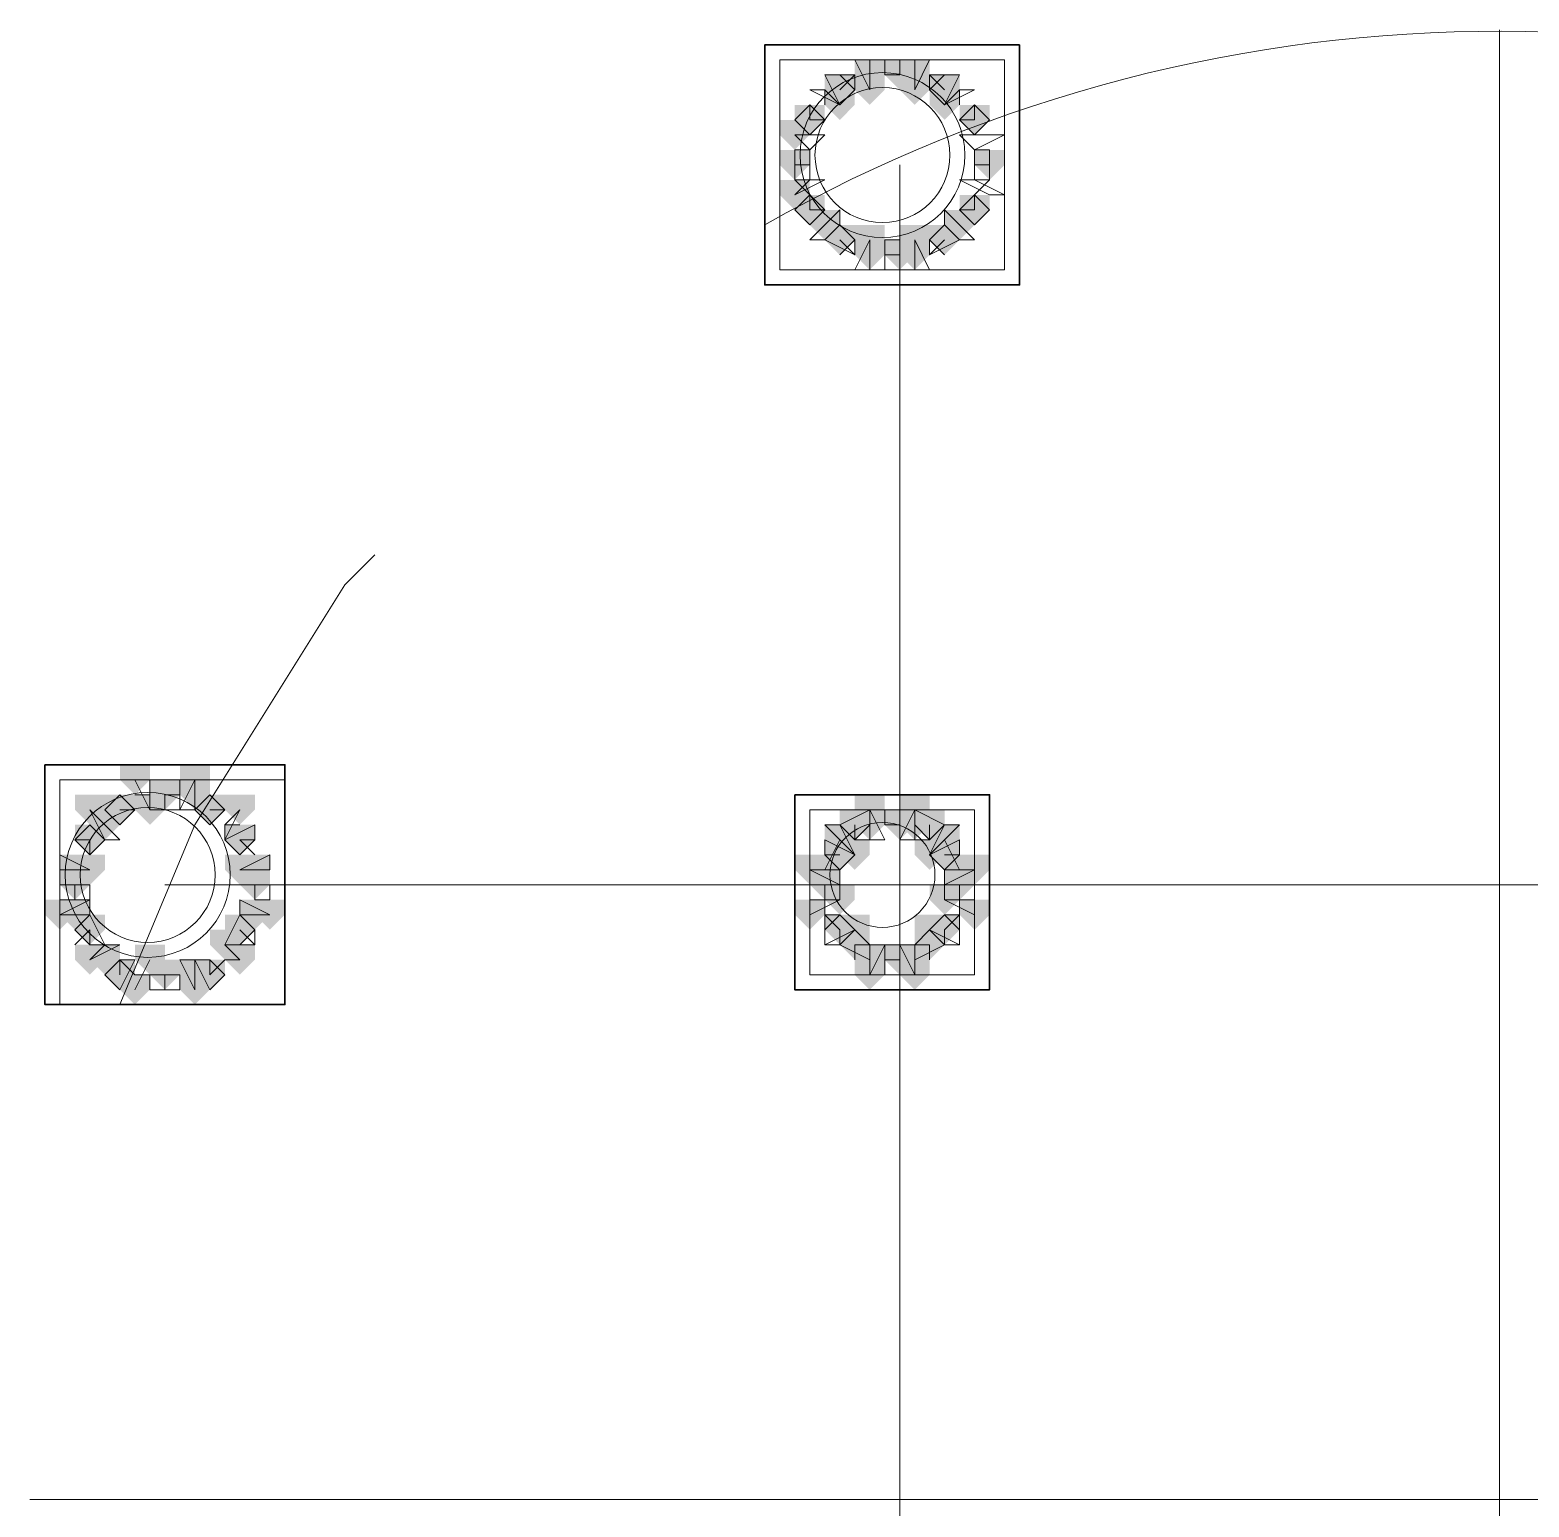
# Model space of a CAD drawing. Header units: millimetres. Extents: x 2315 to 4619, y 1334 to 1897.
# Drawn here: x 3648.02 to 3654.12, y 1541.67 to 1547.68 of the extents above; entities that cross this region are included whole.
import ezdxf

# ---------------------------------------------------------------- set-up
doc = ezdxf.new("R2010")
doc.units = ezdxf.units.MM
for name, color, linetype, true_color in [('PDF_10', 7, 'Continuous', 0x00b85c), ('PDF_AXIS', 7, 'Continuous', 0x00b85c), ('PDF_柱构件', 7, 'Continuous', 0x00b85c), ('PDF_转运站初步方案', 7, 'Continuous', 0x00b85c)]:
    doc.layers.add(name, color=color, linetype=linetype, true_color=true_color)
doc.layers.add('PDF_中心线层', color=1, linetype='Continuous')
doc.layers.add('PDF_粗实线层', color=7, linetype='Continuous')

msp = doc.modelspace()

# ---------------------------------------------------------------- hatches: boundary and pattern name
at = {"layer": 'PDF_10', "transparency": 33554559}
for points in [[(3651.5613, 1547.5601), (3651.5002, 1547.5601), (3651.5002, 1547.499), (3651.5613, 1547.4379), (3651.6224, 1547.499), (3651.6224, 1547.5601)], [(3651.5613, 1547.5601), (3651.5002, 1547.5601), (3651.5002, 1547.499), (3651.5613, 1547.4379), (3651.6224, 1547.499), (3651.6224, 1547.5601)], [(3651.317, 1547.499), (3651.2559, 1547.499), (3651.2559, 1547.4379), (3651.317, 1547.3768), (3651.378, 1547.4379), (3651.378, 1547.499)], [(3651.317, 1547.499), (3651.2559, 1547.499), (3651.2559, 1547.4379), (3651.317, 1547.3768), (3651.378, 1547.4379), (3651.378, 1547.499)], [(3651.7445, 1547.499), (3651.6834, 1547.499), (3651.6834, 1547.4379), (3651.7445, 1547.3768), (3651.8056, 1547.4379), (3651.8056, 1547.499)], [(3651.7445, 1547.499), (3651.6834, 1547.499), (3651.6834, 1547.4379), (3651.7445, 1547.3768), (3651.8056, 1547.4379), (3651.8056, 1547.499)], [(3651.1948, 1547.3768), (3651.1337, 1547.3768), (3651.1337, 1547.3157), (3651.1948, 1547.2547), (3651.2559, 1547.3157), (3651.2559, 1547.3768)], [(3651.1948, 1547.3768), (3651.1337, 1547.3768), (3651.1337, 1547.3157), (3651.1948, 1547.2547), (3651.2559, 1547.3157), (3651.2559, 1547.3768)], [(3651.8667, 1547.3768), (3651.8056, 1547.3768), (3651.8056, 1547.3157), (3651.8667, 1547.2547), (3651.9278, 1547.3157), (3651.9278, 1547.3768)], [(3651.8667, 1547.3768), (3651.8056, 1547.3768), (3651.8056, 1547.3157), (3651.8667, 1547.2547), (3651.9278, 1547.3157), (3651.9278, 1547.3768)], [(3651.1337, 1547.1936), (3651.0726, 1547.1936), (3651.0726, 1547.1325), (3651.1337, 1547.0714), (3651.1948, 1547.1325), (3651.1948, 1547.1936)], [(3651.1337, 1547.1936), (3651.0726, 1547.1936), (3651.0726, 1547.1325), (3651.1337, 1547.0714), (3651.1948, 1547.1325), (3651.1948, 1547.1936)], [(3651.9278, 1547.1936), (3651.8667, 1547.1936), (3651.8667, 1547.1325), (3651.9278, 1547.0714), (3651.9888, 1547.1325), (3651.9888, 1547.1936)], [(3651.9278, 1547.1936), (3651.8667, 1547.1936), (3651.8667, 1547.1325), (3651.9278, 1547.0714), (3651.9888, 1547.1325), (3651.9888, 1547.1936)], [(3651.1948, 1547.0103), (3651.1337, 1547.0103), (3651.1337, 1546.9493), (3651.1948, 1546.8882), (3651.2559, 1546.9493), (3651.2559, 1547.0103)], [(3651.1948, 1547.0103), (3651.1337, 1547.0103), (3651.1337, 1546.9493), (3651.1948, 1546.8882), (3651.2559, 1546.9493), (3651.2559, 1547.0103)], [(3651.8667, 1547.0103), (3651.8056, 1547.0103), (3651.8056, 1546.9493), (3651.8667, 1546.8882), (3651.9278, 1546.9493), (3651.9278, 1547.0103)], [(3651.8667, 1547.0103), (3651.8056, 1547.0103), (3651.8056, 1546.9493), (3651.8667, 1546.8882), (3651.9278, 1546.9493), (3651.9278, 1547.0103)], [(3651.317, 1546.8882), (3651.2559, 1546.8882), (3651.2559, 1546.8271), (3651.317, 1546.766), (3651.378, 1546.8271), (3651.378, 1546.8882)], [(3651.317, 1546.8882), (3651.2559, 1546.8882), (3651.2559, 1546.8271), (3651.317, 1546.766), (3651.378, 1546.8271), (3651.378, 1546.8882)], [(3651.7445, 1546.8882), (3651.6834, 1546.8882), (3651.6834, 1546.8271), (3651.7445, 1546.766), (3651.8056, 1546.8271), (3651.8056, 1546.8882)], [(3651.7445, 1546.8882), (3651.6834, 1546.8882), (3651.6834, 1546.8271), (3651.7445, 1546.766), (3651.8056, 1546.8271), (3651.8056, 1546.8882)], [(3651.5613, 1546.8271), (3651.5002, 1546.8271), (3651.5002, 1546.766), (3651.5613, 1546.7049), (3651.6224, 1546.766), (3651.6224, 1546.8271)], [(3651.5613, 1546.8271), (3651.5002, 1546.8271), (3651.5002, 1546.766), (3651.5613, 1546.7049), (3651.6224, 1546.766), (3651.6224, 1546.8271)], [(3651.5613, 1546.8271), (3651.5002, 1546.8271), (3651.5002, 1546.766), (3651.5613, 1546.7049), (3651.6224, 1546.766), (3651.6224, 1546.8271)], [(3648.5683, 1544.6282), (3648.5072, 1544.6282), (3648.5072, 1544.5671), (3648.5683, 1544.506), (3648.6294, 1544.5671), (3648.6294, 1544.6282)], [(3648.5683, 1544.6282), (3648.5072, 1544.6282), (3648.5072, 1544.5671), (3648.5683, 1544.506), (3648.6294, 1544.5671), (3648.6294, 1544.6282)], [(3648.3851, 1544.5671), (3648.324, 1544.5671), (3648.324, 1544.506), (3648.3851, 1544.4449), (3648.4461, 1544.506), (3648.4461, 1544.5671)], [(3648.3851, 1544.5671), (3648.324, 1544.5671), (3648.324, 1544.506), (3648.3851, 1544.4449), (3648.4461, 1544.506), (3648.4461, 1544.5671)], [(3648.3851, 1544.5671), (3648.324, 1544.5671), (3648.324, 1544.506), (3648.3851, 1544.4449), (3648.4461, 1544.506), (3648.4461, 1544.5671)], [(3648.7515, 1544.5671), (3648.6905, 1544.5671), (3648.6905, 1544.506), (3648.7515, 1544.4449), (3648.8126, 1544.506), (3648.8126, 1544.5671)], [(3648.7515, 1544.5671), (3648.6905, 1544.5671), (3648.6905, 1544.506), (3648.7515, 1544.4449), (3648.8126, 1544.506), (3648.8126, 1544.5671)], [(3648.7515, 1544.5671), (3648.6905, 1544.5671), (3648.6905, 1544.506), (3648.7515, 1544.4449), (3648.8126, 1544.506), (3648.8126, 1544.5671)], [(3651.378, 1544.506), (3651.317, 1544.506), (3651.317, 1544.4449), (3651.378, 1544.3839), (3651.4391, 1544.4449), (3651.4391, 1544.506)], [(3651.378, 1544.506), (3651.317, 1544.506), (3651.317, 1544.4449), (3651.378, 1544.3839), (3651.4391, 1544.4449), (3651.4391, 1544.506)], [(3651.5613, 1544.506), (3651.5002, 1544.506), (3651.5002, 1544.4449), (3651.5613, 1544.3839), (3651.6224, 1544.4449), (3651.6224, 1544.506)], [(3651.5613, 1544.506), (3651.5002, 1544.506), (3651.5002, 1544.4449), (3651.5613, 1544.3839), (3651.6224, 1544.4449), (3651.6224, 1544.506)], [(3651.6834, 1544.506), (3651.6224, 1544.506), (3651.6224, 1544.4449), (3651.6834, 1544.3839), (3651.7445, 1544.4449), (3651.7445, 1544.506)], [(3651.6834, 1544.506), (3651.6224, 1544.506), (3651.6224, 1544.4449), (3651.6834, 1544.3839), (3651.7445, 1544.4449), (3651.7445, 1544.506)], [(3648.2629, 1544.4449), (3648.2018, 1544.4449), (3648.2018, 1544.3839), (3648.2629, 1544.3228), (3648.324, 1544.3839), (3648.324, 1544.4449)], [(3648.2629, 1544.4449), (3648.2018, 1544.4449), (3648.2018, 1544.3839), (3648.2629, 1544.3228), (3648.324, 1544.3839), (3648.324, 1544.4449)], [(3648.8737, 1544.4449), (3648.8126, 1544.4449), (3648.8126, 1544.3839), (3648.8737, 1544.3228), (3648.9348, 1544.3839), (3648.9348, 1544.4449)], [(3648.8737, 1544.4449), (3648.8126, 1544.4449), (3648.8126, 1544.3839), (3648.8737, 1544.3228), (3648.9348, 1544.3839), (3648.9348, 1544.4449)], [(3651.317, 1544.3839), (3651.2559, 1544.3839), (3651.2559, 1544.3228), (3651.317, 1544.2617), (3651.378, 1544.3228), (3651.378, 1544.3839)], [(3651.317, 1544.3839), (3651.2559, 1544.3839), (3651.2559, 1544.3228), (3651.317, 1544.2617), (3651.378, 1544.3228), (3651.378, 1544.3839)], [(3651.7445, 1544.3839), (3651.6834, 1544.3839), (3651.6834, 1544.3228), (3651.7445, 1544.2617), (3651.8056, 1544.3228), (3651.8056, 1544.3839)], [(3651.7445, 1544.3839), (3651.6834, 1544.3839), (3651.6834, 1544.3228), (3651.7445, 1544.2617), (3651.8056, 1544.3228), (3651.8056, 1544.3839)], [(3648.2018, 1544.2617), (3648.1407, 1544.2617), (3648.1407, 1544.2006), (3648.2018, 1544.1395), (3648.2629, 1544.2006), (3648.2629, 1544.2617)], [(3648.2018, 1544.2617), (3648.1407, 1544.2617), (3648.1407, 1544.2006), (3648.2018, 1544.1395), (3648.2629, 1544.2006), (3648.2629, 1544.2617)], [(3648.2018, 1544.2617), (3648.1407, 1544.2617), (3648.1407, 1544.2006), (3648.2018, 1544.1395), (3648.2629, 1544.2006), (3648.2629, 1544.2617)], [(3648.9348, 1544.2617), (3648.8737, 1544.2617), (3648.8737, 1544.2006), (3648.9348, 1544.1395), (3648.9959, 1544.2006), (3648.9959, 1544.2617)], [(3648.9348, 1544.2617), (3648.8737, 1544.2617), (3648.8737, 1544.2006), (3648.9348, 1544.1395), (3648.9959, 1544.2006), (3648.9959, 1544.2617)], [(3651.2559, 1544.2617), (3651.1948, 1544.2617), (3651.1948, 1544.2006), (3651.2559, 1544.1395), (3651.317, 1544.2006), (3651.317, 1544.2617)], [(3651.2559, 1544.2617), (3651.1948, 1544.2617), (3651.1948, 1544.2006), (3651.2559, 1544.1395), (3651.317, 1544.2006), (3651.317, 1544.2617)], [(3651.2559, 1544.2617), (3651.1948, 1544.2617), (3651.1948, 1544.2006), (3651.2559, 1544.1395), (3651.317, 1544.2006), (3651.317, 1544.2617)], [(3651.8056, 1544.2617), (3651.7445, 1544.2617), (3651.7445, 1544.2006), (3651.8056, 1544.1395), (3651.8667, 1544.2006), (3651.8667, 1544.2617)], [(3651.8056, 1544.2617), (3651.7445, 1544.2617), (3651.7445, 1544.2006), (3651.8056, 1544.1395), (3651.8667, 1544.2006), (3651.8667, 1544.2617)], [(3651.8056, 1544.2617), (3651.7445, 1544.2617), (3651.7445, 1544.2006), (3651.8056, 1544.1395), (3651.8667, 1544.2006), (3651.8667, 1544.2617)], [(3648.2629, 1544.0784), (3648.2018, 1544.0784), (3648.2018, 1544.0174), (3648.2629, 1543.9563), (3648.324, 1544.0174), (3648.324, 1544.0784)], [(3648.2629, 1544.0784), (3648.2018, 1544.0784), (3648.2018, 1544.0174), (3648.2629, 1543.9563), (3648.324, 1544.0174), (3648.324, 1544.0784)], [(3648.8737, 1544.0784), (3648.8126, 1544.0784), (3648.8126, 1544.0174), (3648.8737, 1543.9563), (3648.9348, 1544.0174), (3648.9348, 1544.0784)], [(3648.8737, 1544.0784), (3648.8126, 1544.0784), (3648.8126, 1544.0174), (3648.8737, 1543.9563), (3648.9348, 1544.0174), (3648.9348, 1544.0784)], [(3651.317, 1544.0784), (3651.2559, 1544.0784), (3651.2559, 1544.0174), (3651.317, 1543.9563), (3651.378, 1544.0174), (3651.378, 1544.0784)], [(3651.317, 1544.0784), (3651.2559, 1544.0784), (3651.2559, 1544.0174), (3651.317, 1543.9563), (3651.378, 1544.0174), (3651.378, 1544.0784)], [(3651.7445, 1544.0784), (3651.6834, 1544.0784), (3651.6834, 1544.0174), (3651.7445, 1543.9563), (3651.8056, 1544.0174), (3651.8056, 1544.0784)], [(3651.7445, 1544.0784), (3651.6834, 1544.0784), (3651.6834, 1544.0174), (3651.7445, 1543.9563), (3651.8056, 1544.0174), (3651.8056, 1544.0784)], [(3651.378, 1544.0174), (3651.317, 1544.0174), (3651.317, 1543.9563), (3651.378, 1543.8952), (3651.4391, 1543.9563), (3651.4391, 1544.0174)], [(3651.378, 1544.0174), (3651.317, 1544.0174), (3651.317, 1543.9563), (3651.378, 1543.8952), (3651.4391, 1543.9563), (3651.4391, 1544.0174)], [(3651.6834, 1544.0174), (3651.6224, 1544.0174), (3651.6224, 1543.9563), (3651.6834, 1543.8952), (3651.7445, 1543.9563), (3651.7445, 1544.0174)], [(3651.6834, 1544.0174), (3651.6224, 1544.0174), (3651.6224, 1543.9563), (3651.6834, 1543.8952), (3651.7445, 1543.9563), (3651.7445, 1544.0174)], [(3651.5613, 1543.9563), (3651.5002, 1543.9563), (3651.5002, 1543.8952), (3651.5613, 1543.8341), (3651.6224, 1543.8952), (3651.6224, 1543.9563)], [(3651.5613, 1543.9563), (3651.5002, 1543.9563), (3651.5002, 1543.8952), (3651.5613, 1543.8341), (3651.6224, 1543.8952), (3651.6224, 1543.9563)], [(3648.3851, 1543.8952), (3648.324, 1543.8952), (3648.324, 1543.8341), (3648.3851, 1543.773), (3648.4461, 1543.8341), (3648.4461, 1543.8952)], [(3648.3851, 1543.8952), (3648.324, 1543.8952), (3648.324, 1543.8341), (3648.3851, 1543.773), (3648.4461, 1543.8341), (3648.4461, 1543.8952)], [(3648.5683, 1543.8952), (3648.5072, 1543.8952), (3648.5072, 1543.8341), (3648.5683, 1543.773), (3648.6294, 1543.8341), (3648.6294, 1543.8952)], [(3648.5683, 1543.8952), (3648.5072, 1543.8952), (3648.5072, 1543.8341), (3648.5683, 1543.773), (3648.6294, 1543.8341), (3648.6294, 1543.8952)], [(3648.7515, 1543.8952), (3648.6905, 1543.8952), (3648.6905, 1543.8341), (3648.7515, 1543.773), (3648.8126, 1543.8341), (3648.8126, 1543.8952)], [(3648.7515, 1543.8952), (3648.6905, 1543.8952), (3648.6905, 1543.8341), (3648.7515, 1543.773), (3648.8126, 1543.8341), (3648.8126, 1543.8952)]]:
    msp.add_hatch(color=256, dxfattribs=at).paths.add_polyline_path(points)
at = {"layer": 'PDF_柱构件', "transparency": 33554559}
for points in [[(3651.4391, 1547.5601), (3651.378, 1547.5601), (3651.378, 1547.499), (3651.4391, 1547.4379), (3651.5002, 1547.499), (3651.5002, 1547.5601)], [(3651.6224, 1547.5601), (3651.5613, 1547.5601), (3651.5613, 1547.499), (3651.6224, 1547.4379), (3651.6834, 1547.499), (3651.6834, 1547.5601)], [(3651.4391, 1547.499), (3651.378, 1547.499), (3651.378, 1547.4379), (3651.4391, 1547.3768), (3651.5002, 1547.4379), (3651.5002, 1547.499)], [(3651.6224, 1547.499), (3651.5613, 1547.499), (3651.5613, 1547.4379), (3651.6224, 1547.3768), (3651.6834, 1547.4379), (3651.6834, 1547.499)], [(3651.317, 1547.4379), (3651.2559, 1547.4379), (3651.2559, 1547.3768), (3651.317, 1547.3157), (3651.378, 1547.3768), (3651.378, 1547.4379)], [(3651.7445, 1547.4379), (3651.6834, 1547.4379), (3651.6834, 1547.3768), (3651.7445, 1547.3157), (3651.8056, 1547.3768), (3651.8056, 1547.4379)], [(3651.1337, 1547.3157), (3651.0726, 1547.3157), (3651.0726, 1547.2547), (3651.1337, 1547.1936), (3651.1948, 1547.2547), (3651.1948, 1547.3157)], [(3651.1337, 1547.0714), (3651.0726, 1547.0714), (3651.0726, 1547.0103), (3651.1337, 1546.9493), (3651.1948, 1547.0103), (3651.1948, 1547.0714)], [(3651.2559, 1546.9493), (3651.1948, 1546.9493), (3651.1948, 1546.8882), (3651.2559, 1546.8271), (3651.317, 1546.8882), (3651.317, 1546.9493)], [(3651.8056, 1546.9493), (3651.7445, 1546.9493), (3651.7445, 1546.8882), (3651.8056, 1546.8271), (3651.8667, 1546.8882), (3651.8667, 1546.9493)], [(3651.4391, 1546.8882), (3651.378, 1546.8882), (3651.378, 1546.8271), (3651.4391, 1546.766), (3651.5002, 1546.8271), (3651.5002, 1546.8882)], [(3651.6224, 1546.8882), (3651.5613, 1546.8882), (3651.5613, 1546.8271), (3651.6224, 1546.766), (3651.6834, 1546.8271), (3651.6834, 1546.8882)], [(3651.4391, 1546.8271), (3651.378, 1546.8271), (3651.378, 1546.766), (3651.4391, 1546.7049), (3651.5002, 1546.766), (3651.5002, 1546.8271)], [(3651.6224, 1546.8271), (3651.5613, 1546.8271), (3651.5613, 1546.766), (3651.6224, 1546.7049), (3651.6834, 1546.766), (3651.6834, 1546.8271)], [(3648.4461, 1544.6893), (3648.3851, 1544.6893), (3648.3851, 1544.6282), (3648.4461, 1544.5671), (3648.5072, 1544.6282), (3648.5072, 1544.6893)], [(3648.6905, 1544.6893), (3648.6294, 1544.6893), (3648.6294, 1544.6282), (3648.6905, 1544.5671), (3648.7515, 1544.6282), (3648.7515, 1544.6893)], [(3648.6905, 1544.6282), (3648.6294, 1544.6282), (3648.6294, 1544.5671), (3648.6905, 1544.506), (3648.7515, 1544.5671), (3648.7515, 1544.6282)], [(3648.2629, 1544.5671), (3648.2018, 1544.5671), (3648.2018, 1544.506), (3648.2629, 1544.4449), (3648.324, 1544.506), (3648.324, 1544.5671)], [(3648.5072, 1544.5671), (3648.4461, 1544.5671), (3648.4461, 1544.506), (3648.5072, 1544.4449), (3648.5683, 1544.506), (3648.5683, 1544.5671)], [(3648.8737, 1544.5671), (3648.8126, 1544.5671), (3648.8126, 1544.506), (3648.8737, 1544.4449), (3648.9348, 1544.506), (3648.9348, 1544.5671)], [(3651.4391, 1544.5671), (3651.378, 1544.5671), (3651.378, 1544.506), (3651.4391, 1544.4449), (3651.5002, 1544.506), (3651.5002, 1544.5671)], [(3651.6224, 1544.5671), (3651.5613, 1544.5671), (3651.5613, 1544.506), (3651.6224, 1544.4449), (3651.6834, 1544.506), (3651.6834, 1544.5671)], [(3648.324, 1544.506), (3648.2629, 1544.506), (3648.2629, 1544.4449), (3648.324, 1544.3839), (3648.3851, 1544.4449), (3648.3851, 1544.506)], [(3651.4391, 1544.506), (3651.378, 1544.506), (3651.378, 1544.4449), (3651.4391, 1544.3839), (3651.5002, 1544.4449), (3651.5002, 1544.506)], [(3651.6224, 1544.506), (3651.5613, 1544.506), (3651.5613, 1544.4449), (3651.6224, 1544.3839), (3651.6834, 1544.4449), (3651.6834, 1544.506)], [(3651.317, 1544.4449), (3651.2559, 1544.4449), (3651.2559, 1544.3839), (3651.317, 1544.3228), (3651.378, 1544.3839), (3651.378, 1544.4449)], [(3651.7445, 1544.4449), (3651.6834, 1544.4449), (3651.6834, 1544.3839), (3651.7445, 1544.3228), (3651.8056, 1544.3839), (3651.8056, 1544.4449)], [(3651.378, 1544.3839), (3651.317, 1544.3839), (3651.317, 1544.3228), (3651.378, 1544.2617), (3651.4391, 1544.3228), (3651.4391, 1544.3839)], [(3651.6834, 1544.3839), (3651.6224, 1544.3839), (3651.6224, 1544.3228), (3651.6834, 1544.2617), (3651.7445, 1544.3228), (3651.7445, 1544.3839)], [(3648.2018, 1544.3228), (3648.1407, 1544.3228), (3648.1407, 1544.2617), (3648.2018, 1544.2006), (3648.2629, 1544.2617), (3648.2629, 1544.3228)], [(3648.2629, 1544.3228), (3648.2018, 1544.3228), (3648.2018, 1544.2617), (3648.2629, 1544.2006), (3648.324, 1544.2617), (3648.324, 1544.3228)], [(3648.8737, 1544.3228), (3648.8126, 1544.3228), (3648.8126, 1544.2617), (3648.8737, 1544.2006), (3648.9348, 1544.2617), (3648.9348, 1544.3228)], [(3648.9348, 1544.3228), (3648.8737, 1544.3228), (3648.8737, 1544.2617), (3648.9348, 1544.2006), (3648.9959, 1544.2617), (3648.9959, 1544.3228)], [(3651.1948, 1544.3228), (3651.1337, 1544.3228), (3651.1337, 1544.2617), (3651.1948, 1544.2006), (3651.2559, 1544.2617), (3651.2559, 1544.3228)], [(3651.2559, 1544.3228), (3651.1948, 1544.3228), (3651.1948, 1544.2617), (3651.2559, 1544.2006), (3651.317, 1544.2617), (3651.317, 1544.3228)], [(3651.8056, 1544.3228), (3651.7445, 1544.3228), (3651.7445, 1544.2617), (3651.8056, 1544.2006), (3651.8667, 1544.2617), (3651.8667, 1544.3228)], [(3651.8667, 1544.3228), (3651.8056, 1544.3228), (3651.8056, 1544.2617), (3651.8667, 1544.2006), (3651.9278, 1544.2617), (3651.9278, 1544.3228)], [(3651.317, 1544.2006), (3651.2559, 1544.2006), (3651.2559, 1544.1395), (3651.317, 1544.0784), (3651.378, 1544.1395), (3651.378, 1544.2006)], [(3651.7445, 1544.2006), (3651.6834, 1544.2006), (3651.6834, 1544.1395), (3651.7445, 1544.0784), (3651.8056, 1544.1395), (3651.8056, 1544.2006)], [(3648.1407, 1544.1395), (3648.0797, 1544.1395), (3648.0797, 1544.0784), (3648.1407, 1544.0174), (3648.2018, 1544.0784), (3648.2018, 1544.1395)], [(3648.2018, 1544.1395), (3648.1407, 1544.1395), (3648.1407, 1544.0784), (3648.2018, 1544.0174), (3648.2629, 1544.0784), (3648.2629, 1544.1395)], [(3648.9348, 1544.1395), (3648.8737, 1544.1395), (3648.8737, 1544.0784), (3648.9348, 1544.0174), (3648.9959, 1544.0784), (3648.9959, 1544.1395)], [(3648.9959, 1544.1395), (3648.9348, 1544.1395), (3648.9348, 1544.0784), (3648.9959, 1544.0174), (3649.057, 1544.0784), (3649.057, 1544.1395)], [(3651.1948, 1544.1395), (3651.1337, 1544.1395), (3651.1337, 1544.0784), (3651.1948, 1544.0174), (3651.2559, 1544.0784), (3651.2559, 1544.1395)], [(3651.8667, 1544.1395), (3651.8056, 1544.1395), (3651.8056, 1544.0784), (3651.8667, 1544.0174), (3651.9278, 1544.0784), (3651.9278, 1544.1395)], [(3651.378, 1544.0784), (3651.317, 1544.0784), (3651.317, 1544.0174), (3651.378, 1543.9563), (3651.4391, 1544.0174), (3651.4391, 1544.0784)], [(3651.6834, 1544.0784), (3651.6224, 1544.0784), (3651.6224, 1544.0174), (3651.6834, 1543.9563), (3651.7445, 1544.0174), (3651.7445, 1544.0784)], [(3648.8126, 1544.0174), (3648.7515, 1544.0174), (3648.7515, 1543.9563), (3648.8126, 1543.8952), (3648.8737, 1543.9563), (3648.8737, 1544.0174)], [(3648.2629, 1543.9563), (3648.2018, 1543.9563), (3648.2018, 1543.8952), (3648.2629, 1543.8341), (3648.324, 1543.8952), (3648.324, 1543.9563)], [(3648.324, 1543.9563), (3648.2629, 1543.9563), (3648.2629, 1543.8952), (3648.324, 1543.8341), (3648.3851, 1543.8952), (3648.3851, 1543.9563)], [(3648.5072, 1543.9563), (3648.4461, 1543.9563), (3648.4461, 1543.8952), (3648.5072, 1543.8341), (3648.5683, 1543.8952), (3648.5683, 1543.9563)], [(3648.8737, 1543.9563), (3648.8126, 1543.9563), (3648.8126, 1543.8952), (3648.8737, 1543.8341), (3648.9348, 1543.8952), (3648.9348, 1543.9563)], [(3651.4391, 1543.9563), (3651.378, 1543.9563), (3651.378, 1543.8952), (3651.4391, 1543.8341), (3651.5002, 1543.8952), (3651.5002, 1543.9563)], [(3651.6224, 1543.9563), (3651.5613, 1543.9563), (3651.5613, 1543.8952), (3651.6224, 1543.8341), (3651.6834, 1543.8952), (3651.6834, 1543.9563)], [(3648.6905, 1543.8952), (3648.6294, 1543.8952), (3648.6294, 1543.8341), (3648.6905, 1543.773), (3648.7515, 1543.8341), (3648.7515, 1543.8952)], [(3651.4391, 1543.8952), (3651.378, 1543.8952), (3651.378, 1543.8341), (3651.4391, 1543.773), (3651.5002, 1543.8341), (3651.5002, 1543.8952)], [(3651.6224, 1543.8952), (3651.5613, 1543.8952), (3651.5613, 1543.8341), (3651.6224, 1543.773), (3651.6834, 1543.8341), (3651.6834, 1543.8952)], [(3648.4461, 1543.8341), (3648.3851, 1543.8341), (3648.3851, 1543.773), (3648.4461, 1543.712), (3648.5072, 1543.773), (3648.5072, 1543.8341)], [(3648.6905, 1543.8341), (3648.6294, 1543.8341), (3648.6294, 1543.773), (3648.6905, 1543.712), (3648.7515, 1543.773), (3648.7515, 1543.8341)]]:
    msp.add_hatch(color=256, dxfattribs=at).paths.add_polyline_path(points)
at = {"layer": 'PDF_转运站初步方案', "transparency": 33554559}
for points in [[(3651.5613, 1547.5601), (3651.5002, 1547.5601), (3651.5002, 1547.499), (3651.5613, 1547.4379), (3651.6224, 1547.499), (3651.6224, 1547.5601)], [(3651.5613, 1547.5601), (3651.5002, 1547.5601), (3651.5002, 1547.499), (3651.5613, 1547.4379), (3651.6224, 1547.499), (3651.6224, 1547.5601)], [(3651.317, 1547.499), (3651.2559, 1547.499), (3651.2559, 1547.4379), (3651.317, 1547.3768), (3651.378, 1547.4379), (3651.378, 1547.499)], [(3651.317, 1547.499), (3651.2559, 1547.499), (3651.2559, 1547.4379), (3651.317, 1547.3768), (3651.378, 1547.4379), (3651.378, 1547.499)], [(3651.7445, 1547.499), (3651.6834, 1547.499), (3651.6834, 1547.4379), (3651.7445, 1547.3768), (3651.8056, 1547.4379), (3651.8056, 1547.499)], [(3651.7445, 1547.499), (3651.6834, 1547.499), (3651.6834, 1547.4379), (3651.7445, 1547.3768), (3651.8056, 1547.4379), (3651.8056, 1547.499)], [(3651.1948, 1547.3768), (3651.1337, 1547.3768), (3651.1337, 1547.3157), (3651.1948, 1547.2547), (3651.2559, 1547.3157), (3651.2559, 1547.3768)], [(3651.1948, 1547.3768), (3651.1337, 1547.3768), (3651.1337, 1547.3157), (3651.1948, 1547.2547), (3651.2559, 1547.3157), (3651.2559, 1547.3768)], [(3651.8667, 1547.3768), (3651.8056, 1547.3768), (3651.8056, 1547.3157), (3651.8667, 1547.2547), (3651.9278, 1547.3157), (3651.9278, 1547.3768)], [(3651.8667, 1547.3768), (3651.8056, 1547.3768), (3651.8056, 1547.3157), (3651.8667, 1547.2547), (3651.9278, 1547.3157), (3651.9278, 1547.3768)], [(3651.1337, 1547.1936), (3651.0726, 1547.1936), (3651.0726, 1547.1325), (3651.1337, 1547.0714), (3651.1948, 1547.1325), (3651.1948, 1547.1936)], [(3651.1337, 1547.1936), (3651.0726, 1547.1936), (3651.0726, 1547.1325), (3651.1337, 1547.0714), (3651.1948, 1547.1325), (3651.1948, 1547.1936)], [(3651.9278, 1547.1936), (3651.8667, 1547.1936), (3651.8667, 1547.1325), (3651.9278, 1547.0714), (3651.9888, 1547.1325), (3651.9888, 1547.1936)], [(3651.9278, 1547.1936), (3651.8667, 1547.1936), (3651.8667, 1547.1325), (3651.9278, 1547.0714), (3651.9888, 1547.1325), (3651.9888, 1547.1936)], [(3651.1948, 1547.0103), (3651.1337, 1547.0103), (3651.1337, 1546.9493), (3651.1948, 1546.8882), (3651.2559, 1546.9493), (3651.2559, 1547.0103)], [(3651.1948, 1547.0103), (3651.1337, 1547.0103), (3651.1337, 1546.9493), (3651.1948, 1546.8882), (3651.2559, 1546.9493), (3651.2559, 1547.0103)], [(3651.8667, 1547.0103), (3651.8056, 1547.0103), (3651.8056, 1546.9493), (3651.8667, 1546.8882), (3651.9278, 1546.9493), (3651.9278, 1547.0103)], [(3651.8667, 1547.0103), (3651.8056, 1547.0103), (3651.8056, 1546.9493), (3651.8667, 1546.8882), (3651.9278, 1546.9493), (3651.9278, 1547.0103)], [(3651.317, 1546.8882), (3651.2559, 1546.8882), (3651.2559, 1546.8271), (3651.317, 1546.766), (3651.378, 1546.8271), (3651.378, 1546.8882)], [(3651.317, 1546.8882), (3651.2559, 1546.8882), (3651.2559, 1546.8271), (3651.317, 1546.766), (3651.378, 1546.8271), (3651.378, 1546.8882)], [(3651.7445, 1546.8882), (3651.6834, 1546.8882), (3651.6834, 1546.8271), (3651.7445, 1546.766), (3651.8056, 1546.8271), (3651.8056, 1546.8882)], [(3651.7445, 1546.8882), (3651.6834, 1546.8882), (3651.6834, 1546.8271), (3651.7445, 1546.766), (3651.8056, 1546.8271), (3651.8056, 1546.8882)], [(3651.5613, 1546.8271), (3651.5002, 1546.8271), (3651.5002, 1546.766), (3651.5613, 1546.7049), (3651.6224, 1546.766), (3651.6224, 1546.8271)], [(3651.5613, 1546.8271), (3651.5002, 1546.8271), (3651.5002, 1546.766), (3651.5613, 1546.7049), (3651.6224, 1546.766), (3651.6224, 1546.8271)], [(3648.5683, 1544.6282), (3648.5072, 1544.6282), (3648.5072, 1544.5671), (3648.5683, 1544.506), (3648.6294, 1544.5671), (3648.6294, 1544.6282)], [(3648.5683, 1544.6282), (3648.5072, 1544.6282), (3648.5072, 1544.5671), (3648.5683, 1544.506), (3648.6294, 1544.5671), (3648.6294, 1544.6282)], [(3648.3851, 1544.5671), (3648.324, 1544.5671), (3648.324, 1544.506), (3648.3851, 1544.4449), (3648.4461, 1544.506), (3648.4461, 1544.5671)], [(3648.3851, 1544.5671), (3648.324, 1544.5671), (3648.324, 1544.506), (3648.3851, 1544.4449), (3648.4461, 1544.506), (3648.4461, 1544.5671)], [(3648.7515, 1544.5671), (3648.6905, 1544.5671), (3648.6905, 1544.506), (3648.7515, 1544.4449), (3648.8126, 1544.506), (3648.8126, 1544.5671)], [(3648.7515, 1544.5671), (3648.6905, 1544.5671), (3648.6905, 1544.506), (3648.7515, 1544.4449), (3648.8126, 1544.506), (3648.8126, 1544.5671)], [(3651.378, 1544.506), (3651.317, 1544.506), (3651.317, 1544.4449), (3651.378, 1544.3839), (3651.4391, 1544.4449), (3651.4391, 1544.506)], [(3651.378, 1544.506), (3651.317, 1544.506), (3651.317, 1544.4449), (3651.378, 1544.3839), (3651.4391, 1544.4449), (3651.4391, 1544.506)], [(3651.5613, 1544.506), (3651.5002, 1544.506), (3651.5002, 1544.4449), (3651.5613, 1544.3839), (3651.6224, 1544.4449), (3651.6224, 1544.506)], [(3651.5613, 1544.506), (3651.5002, 1544.506), (3651.5002, 1544.4449), (3651.5613, 1544.3839), (3651.6224, 1544.4449), (3651.6224, 1544.506)], [(3651.6834, 1544.506), (3651.6224, 1544.506), (3651.6224, 1544.4449), (3651.6834, 1544.3839), (3651.7445, 1544.4449), (3651.7445, 1544.506)], [(3651.6834, 1544.506), (3651.6224, 1544.506), (3651.6224, 1544.4449), (3651.6834, 1544.3839), (3651.7445, 1544.4449), (3651.7445, 1544.506)], [(3648.2629, 1544.4449), (3648.2018, 1544.4449), (3648.2018, 1544.3839), (3648.2629, 1544.3228), (3648.324, 1544.3839), (3648.324, 1544.4449)], [(3648.2629, 1544.4449), (3648.2018, 1544.4449), (3648.2018, 1544.3839), (3648.2629, 1544.3228), (3648.324, 1544.3839), (3648.324, 1544.4449)], [(3648.8737, 1544.4449), (3648.8126, 1544.4449), (3648.8126, 1544.3839), (3648.8737, 1544.3228), (3648.9348, 1544.3839), (3648.9348, 1544.4449)], [(3648.8737, 1544.4449), (3648.8126, 1544.4449), (3648.8126, 1544.3839), (3648.8737, 1544.3228), (3648.9348, 1544.3839), (3648.9348, 1544.4449)], [(3651.317, 1544.3839), (3651.2559, 1544.3839), (3651.2559, 1544.3228), (3651.317, 1544.2617), (3651.378, 1544.3228), (3651.378, 1544.3839)], [(3651.317, 1544.3839), (3651.2559, 1544.3839), (3651.2559, 1544.3228), (3651.317, 1544.2617), (3651.378, 1544.3228), (3651.378, 1544.3839)], [(3651.7445, 1544.3839), (3651.6834, 1544.3839), (3651.6834, 1544.3228), (3651.7445, 1544.2617), (3651.8056, 1544.3228), (3651.8056, 1544.3839)], [(3651.7445, 1544.3839), (3651.6834, 1544.3839), (3651.6834, 1544.3228), (3651.7445, 1544.2617), (3651.8056, 1544.3228), (3651.8056, 1544.3839)], [(3648.2018, 1544.2617), (3648.1407, 1544.2617), (3648.1407, 1544.2006), (3648.2018, 1544.1395), (3648.2629, 1544.2006), (3648.2629, 1544.2617)], [(3648.2018, 1544.2617), (3648.1407, 1544.2617), (3648.1407, 1544.2006), (3648.2018, 1544.1395), (3648.2629, 1544.2006), (3648.2629, 1544.2617)], [(3648.9348, 1544.2617), (3648.8737, 1544.2617), (3648.8737, 1544.2006), (3648.9348, 1544.1395), (3648.9959, 1544.2006), (3648.9959, 1544.2617)], [(3648.9348, 1544.2617), (3648.8737, 1544.2617), (3648.8737, 1544.2006), (3648.9348, 1544.1395), (3648.9959, 1544.2006), (3648.9959, 1544.2617)], [(3651.2559, 1544.2617), (3651.1948, 1544.2617), (3651.1948, 1544.2006), (3651.2559, 1544.1395), (3651.317, 1544.2006), (3651.317, 1544.2617)], [(3651.2559, 1544.2617), (3651.1948, 1544.2617), (3651.1948, 1544.2006), (3651.2559, 1544.1395), (3651.317, 1544.2006), (3651.317, 1544.2617)], [(3651.8056, 1544.2617), (3651.7445, 1544.2617), (3651.7445, 1544.2006), (3651.8056, 1544.1395), (3651.8667, 1544.2006), (3651.8667, 1544.2617)], [(3651.8056, 1544.2617), (3651.7445, 1544.2617), (3651.7445, 1544.2006), (3651.8056, 1544.1395), (3651.8667, 1544.2006), (3651.8667, 1544.2617)], [(3648.2629, 1544.0784), (3648.2018, 1544.0784), (3648.2018, 1544.0174), (3648.2629, 1543.9563), (3648.324, 1544.0174), (3648.324, 1544.0784)], [(3648.2629, 1544.0784), (3648.2018, 1544.0784), (3648.2018, 1544.0174), (3648.2629, 1543.9563), (3648.324, 1544.0174), (3648.324, 1544.0784)], [(3648.8737, 1544.0784), (3648.8126, 1544.0784), (3648.8126, 1544.0174), (3648.8737, 1543.9563), (3648.9348, 1544.0174), (3648.9348, 1544.0784)], [(3648.8737, 1544.0784), (3648.8126, 1544.0784), (3648.8126, 1544.0174), (3648.8737, 1543.9563), (3648.9348, 1544.0174), (3648.9348, 1544.0784)], [(3651.317, 1544.0784), (3651.2559, 1544.0784), (3651.2559, 1544.0174), (3651.317, 1543.9563), (3651.378, 1544.0174), (3651.378, 1544.0784)], [(3651.317, 1544.0784), (3651.2559, 1544.0784), (3651.2559, 1544.0174), (3651.317, 1543.9563), (3651.378, 1544.0174), (3651.378, 1544.0784)], [(3651.7445, 1544.0784), (3651.6834, 1544.0784), (3651.6834, 1544.0174), (3651.7445, 1543.9563), (3651.8056, 1544.0174), (3651.8056, 1544.0784)], [(3651.7445, 1544.0784), (3651.6834, 1544.0784), (3651.6834, 1544.0174), (3651.7445, 1543.9563), (3651.8056, 1544.0174), (3651.8056, 1544.0784)], [(3651.378, 1544.0174), (3651.317, 1544.0174), (3651.317, 1543.9563), (3651.378, 1543.8952), (3651.4391, 1543.9563), (3651.4391, 1544.0174)], [(3651.378, 1544.0174), (3651.317, 1544.0174), (3651.317, 1543.9563), (3651.378, 1543.8952), (3651.4391, 1543.9563), (3651.4391, 1544.0174)], [(3651.6834, 1544.0174), (3651.6224, 1544.0174), (3651.6224, 1543.9563), (3651.6834, 1543.8952), (3651.7445, 1543.9563), (3651.7445, 1544.0174)], [(3651.6834, 1544.0174), (3651.6224, 1544.0174), (3651.6224, 1543.9563), (3651.6834, 1543.8952), (3651.7445, 1543.9563), (3651.7445, 1544.0174)], [(3651.5613, 1543.9563), (3651.5002, 1543.9563), (3651.5002, 1543.8952), (3651.5613, 1543.8341), (3651.6224, 1543.8952), (3651.6224, 1543.9563)], [(3651.5613, 1543.9563), (3651.5002, 1543.9563), (3651.5002, 1543.8952), (3651.5613, 1543.8341), (3651.6224, 1543.8952), (3651.6224, 1543.9563)], [(3648.3851, 1543.8952), (3648.324, 1543.8952), (3648.324, 1543.8341), (3648.3851, 1543.773), (3648.4461, 1543.8341), (3648.4461, 1543.8952)], [(3648.3851, 1543.8952), (3648.324, 1543.8952), (3648.324, 1543.8341), (3648.3851, 1543.773), (3648.4461, 1543.8341), (3648.4461, 1543.8952)], [(3648.5683, 1543.8952), (3648.5072, 1543.8952), (3648.5072, 1543.8341), (3648.5683, 1543.773), (3648.6294, 1543.8341), (3648.6294, 1543.8952)], [(3648.5683, 1543.8952), (3648.5072, 1543.8952), (3648.5072, 1543.8341), (3648.5683, 1543.773), (3648.6294, 1543.8341), (3648.6294, 1543.8952)], [(3648.7515, 1543.8952), (3648.6905, 1543.8952), (3648.6905, 1543.8341), (3648.7515, 1543.773), (3648.8126, 1543.8341), (3648.8126, 1543.8952)], [(3648.7515, 1543.8952), (3648.6905, 1543.8952), (3648.6905, 1543.8341), (3648.7515, 1543.773), (3648.8126, 1543.8341), (3648.8126, 1543.8952)]]:
    msp.add_hatch(color=256, dxfattribs=at).paths.add_polyline_path(points)

# ---------------------------------------------------------------- linework, layer by layer
at = {"layer": 'PDF_10', "lineweight": 18}
for points in [[(3651.5613, 1547.5601), (3651.5613, 1547.499), (3651.5002, 1547.499)], [(3651.378, 1547.499), (3651.317, 1547.4379)], [(3651.378, 1547.4379), (3651.317, 1547.499)], [(3651.7445, 1547.4379), (3651.6834, 1547.499)], [(3651.6834, 1547.4379), (3651.7445, 1547.499)], [(3651.1948, 1547.3768), (3651.1948, 1547.3157), (3651.2559, 1547.3157)], [(3651.8056, 1547.3157), (3651.8667, 1547.3157), (3651.8667, 1547.3768)], [(3651.1337, 1547.1936), (3651.1337, 1547.0714)], [(3651.9278, 1547.0714), (3651.9278, 1547.1936)], [(3651.1948, 1547.1325), (3651.1337, 1547.1325)], [(3651.8667, 1547.1325), (3651.9278, 1547.1325)], [(3651.1948, 1547.0103), (3651.1948, 1546.9493), (3651.2559, 1546.9493)], [(3651.8056, 1546.9493), (3651.8667, 1546.9493), (3651.8667, 1547.0103)], [(3651.317, 1546.8271), (3651.378, 1546.766)], [(3651.378, 1546.8271), (3651.317, 1546.766)], [(3651.6834, 1546.766), (3651.7445, 1546.8271)], [(3651.6834, 1546.8271), (3651.7445, 1546.766)], [(3651.5002, 1546.766), (3651.5613, 1546.766)], [(3648.5683, 1544.506), (3648.5683, 1544.5671), (3648.6294, 1544.5671)], [(3648.3851, 1544.506), (3648.4461, 1544.506)], [(3648.7515, 1544.506), (3648.8126, 1544.506)], [(3651.5002, 1544.4449), (3651.5613, 1544.4449), (3651.5613, 1544.506)], [(3651.378, 1544.4449), (3651.378, 1544.3839), (3651.4391, 1544.4449)], [(3651.6224, 1544.4449), (3651.6834, 1544.3839), (3651.6834, 1544.4449)], [(3648.2629, 1544.3228), (3648.2629, 1544.3839), (3648.2018, 1544.3839)], [(3648.9348, 1544.3839), (3648.8737, 1544.3839), (3648.9348, 1544.3228)], [(3651.2559, 1544.2617), (3651.317, 1544.3839)], [(3651.7445, 1544.3839), (3651.8056, 1544.2617)], [(3651.317, 1544.3228), (3651.2559, 1544.3228)], [(3651.7445, 1544.3228), (3651.8056, 1544.3228)], [(3648.2018, 1544.1395), (3648.2018, 1544.2006)], [(3648.9959, 1544.2006), (3648.9348, 1544.2006), (3648.9348, 1544.1395)], [(3651.2559, 1544.1395), (3651.2559, 1544.2006)], [(3651.8056, 1544.2006), (3651.8056, 1544.1395)], [(3651.317, 1544.0174), (3651.2559, 1544.0784)], [(3651.317, 1544.0784), (3651.2559, 1544.0174)], [(3651.8056, 1544.0784), (3651.7445, 1544.0174)], [(3651.7445, 1544.0784), (3651.8056, 1544.0174)], [(3648.2629, 1543.9563), (3648.2629, 1544.0174), (3648.2018, 1543.9563)], [(3648.9348, 1544.0174), (3648.8737, 1543.9563)], [(3648.8737, 1544.0174), (3648.9348, 1543.9563)], [(3651.4391, 1543.9563), (3651.378, 1543.9563), (3651.378, 1543.8952)], [(3651.5613, 1543.9563), (3651.5613, 1543.8952), (3651.5002, 1543.8952)], [(3651.6834, 1543.8952), (3651.6834, 1543.9563), (3651.6224, 1543.9563)], [(3648.4461, 1543.8341), (3648.3851, 1543.8952), (3648.3851, 1543.8341)], [(3648.8126, 1543.8952), (3648.7515, 1543.8341), (3648.7515, 1543.8952)], [(3648.6294, 1543.8341), (3648.5683, 1543.8341), (3648.5683, 1543.773)]]:
    msp.add_lwpolyline(points, dxfattribs=at)
at = {"layer": 'PDF_AXIS', "lineweight": 18}
for points in [[(3651.9888, 1547.5601), (3651.9888, 1546.7049), (3651.0726, 1546.7049), (3651.0726, 1547.5601)], [(3648.1407, 1544.6282), (3648.1407, 1543.712), (3649.057, 1543.712), (3649.057, 1544.6282)], [(3651.1948, 1544.506), (3651.1948, 1543.8341), (3651.8667, 1543.8341), (3651.8667, 1544.506)]]:
    msp.add_lwpolyline(points, close=True, dxfattribs=at)
at = {"layer": 'PDF_中心线层', "color": 112, "lineweight": 18, "true_color": 0x00b85c}
msp.add_lwpolyline([(3654.0045, 1535.7103), (3654.0045, 1547.6822)], close=True, dxfattribs=at)
for points in [[(3651.5613, 1547.1325), (3651.5613, 1536.2601)], [(3649.4234, 1545.5444), (3649.3013, 1545.4222), (3648.6905, 1544.4449), (3648.3851, 1543.712)], [(3648.5683, 1544.2006), (3659.5018, 1544.2006)], [(3660.0516, 1541.6963), (3648.0186, 1541.6963), (3660.0516, 1541.6963)]]:
    msp.add_lwpolyline(points, dxfattribs=at)
msp.add_arc((3653.9996, 1541.6248), 6.0524, 0.6771, 119.58331, dxfattribs=at)
at = {"layer": 'PDF_柱构件', "lineweight": 18}
for points in [[(3651.4391, 1547.5601), (3651.4391, 1547.4379), (3651.378, 1547.5601)], [(3651.5613, 1547.499), (3651.5002, 1547.499), (3651.5002, 1547.5601), (3651.5613, 1547.5601)], [(3651.6834, 1547.5601), (3651.6224, 1547.4379), (3651.6224, 1547.5601)], [(3651.378, 1547.4379), (3651.317, 1547.3768), (3651.2559, 1547.499), (3651.378, 1547.499)], [(3651.7445, 1547.3768), (3651.6834, 1547.4379), (3651.6834, 1547.499), (3651.8056, 1547.499)], [(3651.8667, 1547.4379), (3651.7445, 1547.3768), (3651.8056, 1547.4379)], [(3651.2559, 1547.3157), (3651.1948, 1547.2547), (3651.1337, 1547.3157), (3651.1948, 1547.3768)], [(3651.8667, 1547.2547), (3651.8056, 1547.3157), (3651.8667, 1547.3768), (3651.9278, 1547.3157)], [(3651.1337, 1547.2547), (3651.2559, 1547.2547), (3651.1948, 1547.1936)], [(3651.9888, 1547.2547), (3651.8667, 1547.1936), (3651.8056, 1547.2547), (3651.9278, 1547.2547)], [(3651.1948, 1547.1936), (3651.1948, 1547.0714), (3651.1337, 1547.0714), (3651.1337, 1547.1936)], [(3651.8667, 1547.0714), (3651.8667, 1547.1936), (3651.9278, 1547.1936), (3651.9278, 1547.0714)], [(3651.1337, 1547.0103), (3651.1948, 1547.0714), (3651.2559, 1547.0714)], [(3651.9278, 1547.0103), (3651.8056, 1547.0714), (3651.8667, 1547.0714), (3651.9888, 1547.0103)], [(3651.1948, 1547.0103), (3651.2559, 1546.9493), (3651.1948, 1546.8882), (3651.1337, 1546.9493)], [(3651.8056, 1546.9493), (3651.8667, 1547.0103), (3651.9278, 1546.9493), (3651.8667, 1546.8882)], [(3651.1948, 1546.8271), (3651.317, 1546.9493), (3651.317, 1546.8882), (3651.2559, 1546.8271)], [(3651.8056, 1546.8271), (3651.7445, 1546.8882), (3651.7445, 1546.9493), (3651.8667, 1546.8271)], [(3651.317, 1546.8882), (3651.378, 1546.8271), (3651.378, 1546.766), (3651.2559, 1546.8271)], [(3651.6834, 1546.8271), (3651.7445, 1546.8882), (3651.8056, 1546.8271), (3651.6834, 1546.766)], [(3651.378, 1546.7049), (3651.4391, 1546.8271), (3651.4391, 1546.7049)], [(3651.5002, 1546.8271), (3651.5613, 1546.8271), (3651.5613, 1546.7049), (3651.5002, 1546.7049)], [(3651.6224, 1546.7049), (3651.6224, 1546.8271), (3651.6834, 1546.7049)], [(3648.4461, 1544.6282), (3648.5072, 1544.506)], [(3648.5072, 1544.506), (3648.6294, 1544.506), (3648.6294, 1544.6282), (3648.5072, 1544.6282)], [(3648.6905, 1544.6282), (3648.6294, 1544.506), (3648.6905, 1544.506)], [(3648.3851, 1544.4449), (3648.4461, 1544.506), (3648.3851, 1544.5671), (3648.324, 1544.506)], [(3648.6905, 1544.506), (3648.7515, 1544.4449), (3648.8126, 1544.506), (3648.7515, 1544.5671)], [(3648.2629, 1544.506), (3648.324, 1544.3839), (3648.3851, 1544.3839)], [(3648.8737, 1544.506), (3648.8126, 1544.4449), (3648.8126, 1544.3839)], [(3651.378, 1544.3839), (3651.4391, 1544.3839), (3651.4391, 1544.506), (3651.317, 1544.4449)], [(3651.4391, 1544.506), (3651.4391, 1544.3839), (3651.5002, 1544.3839)], [(3651.5002, 1544.4449), (3651.5613, 1544.4449), (3651.5613, 1544.506), (3651.5002, 1544.506)], [(3651.6224, 1544.506), (3651.5613, 1544.3839), (3651.6224, 1544.3839)], [(3651.6224, 1544.3839), (3651.6834, 1544.3839), (3651.7445, 1544.4449), (3651.6224, 1544.506)], [(3648.2629, 1544.3228), (3648.324, 1544.3839), (3648.2629, 1544.4449), (3648.2018, 1544.3839)], [(3648.8126, 1544.3839), (3648.8737, 1544.3228), (3648.9348, 1544.3839), (3648.9348, 1544.4449)], [(3651.2559, 1544.4449), (3651.378, 1544.3228), (3651.317, 1544.4449)], [(3651.7445, 1544.4449), (3651.6834, 1544.3228), (3651.8056, 1544.4449)], [(3651.317, 1544.2617), (3651.378, 1544.3228), (3651.2559, 1544.3839), (3651.2559, 1544.3228)], [(3651.6834, 1544.3228), (3651.7445, 1544.2617), (3651.8056, 1544.3228), (3651.8056, 1544.3839)], [(3648.1407, 1544.2617), (3648.2629, 1544.2617), (3648.1407, 1544.3228)], [(3648.9959, 1544.3228), (3648.8737, 1544.2617), (3648.9959, 1544.2617)], [(3651.1948, 1544.2617), (3651.317, 1544.2006), (3651.317, 1544.2617)], [(3651.8667, 1544.2617), (3651.7445, 1544.2617), (3651.7445, 1544.2006)], [(3648.2629, 1544.1395), (3648.2629, 1544.2006), (3648.1407, 1544.2006), (3648.1407, 1544.1395)], [(3648.9348, 1544.2006), (3648.9348, 1544.1395), (3648.9959, 1544.1395), (3648.9959, 1544.2006)], [(3651.317, 1544.1395), (3651.317, 1544.2006), (3651.1948, 1544.2006), (3651.1948, 1544.1395)], [(3651.7445, 1544.2006), (3651.7445, 1544.1395), (3651.8667, 1544.1395), (3651.8667, 1544.2006)], [(3648.1407, 1544.0784), (3648.2629, 1544.0784), (3648.2629, 1544.1395)], [(3648.9959, 1544.0784), (3648.8737, 1544.1395), (3648.8737, 1544.0784)], [(3651.1948, 1544.0784), (3651.317, 1544.1395)], [(3651.8667, 1544.0784), (3651.7445, 1544.1395)], [(3648.324, 1543.9563), (3648.2629, 1544.0784), (3648.2018, 1544.0174), (3648.2629, 1543.9563)], [(3648.8737, 1544.0784), (3648.8126, 1543.9563), (3648.9348, 1543.9563), (3648.9348, 1544.0174)], [(3651.378, 1544.0174), (3651.317, 1544.0784), (3651.2559, 1544.0784), (3651.2559, 1543.9563)], [(3651.7445, 1544.0784), (3651.6834, 1544.0174), (3651.8056, 1543.9563), (3651.8056, 1544.0784)], [(3651.4391, 1543.9563), (3651.378, 1544.0174), (3651.317, 1543.9563), (3651.4391, 1543.8952)], [(3651.6834, 1544.0174), (3651.6224, 1543.9563), (3651.6224, 1543.8952), (3651.7445, 1543.9563)], [(3651.8056, 1543.9563), (3651.6834, 1544.0174), (3651.7445, 1543.9563)], [(3648.2629, 1543.8952), (3648.3851, 1543.9563), (3648.324, 1543.9563)], [(3648.8737, 1543.8952), (3648.8126, 1543.9563)], [(3651.4391, 1543.8341), (3651.5002, 1543.9563), (3651.4391, 1543.9563)], [(3651.5613, 1543.9563), (3651.5002, 1543.9563), (3651.5002, 1543.8341), (3651.5613, 1543.8341)], [(3651.6224, 1543.8341), (3651.6224, 1543.9563), (3651.5613, 1543.9563)], [(3648.4461, 1543.8952), (3648.3851, 1543.8952), (3648.324, 1543.8341), (3648.3851, 1543.773)], [(3648.4461, 1543.773), (3648.5072, 1543.8952)], [(3648.6905, 1543.773), (3648.6905, 1543.8952), (3648.6294, 1543.8952)], [(3648.7515, 1543.8952), (3648.6905, 1543.8952), (3648.7515, 1543.773), (3648.8126, 1543.8341)], [(3648.6294, 1543.8341), (3648.5072, 1543.8341), (3648.5072, 1543.773), (3648.6294, 1543.773)]]:
    msp.add_lwpolyline(points, close=True, dxfattribs=at)
for points in [[(3651.2559, 1547.4379), (3651.317, 1547.3768), (3651.1948, 1547.4379), (3651.2559, 1547.4379), (3651.2559, 1547.3768)], [(3651.8056, 1547.3768), (3651.8056, 1547.4379)], [(3651.1948, 1547.2547), (3651.1337, 1547.2547)], [(3651.9278, 1547.2547), (3651.8667, 1547.2547)], [(3651.1337, 1547.0714), (3651.1948, 1547.0103)], [(3651.8667, 1547.0103), (3651.9278, 1547.0714)], [(3648.4461, 1544.5671), (3648.5072, 1544.5671)], [(3648.8126, 1544.4449), (3648.8737, 1544.4449)], [(3651.2559, 1544.0784), (3651.2559, 1544.1395)], [(3651.8056, 1544.1395), (3651.8056, 1544.0784)], [(3651.317, 1543.9563), (3651.378, 1544.0174), (3651.2559, 1543.9563), (3651.317, 1543.9563), (3651.317, 1544.0174)], [(3651.7445, 1544.0174), (3651.7445, 1543.9563)], [(3648.8737, 1543.8952), (3648.8126, 1543.8952)], [(3648.5072, 1543.8341), (3648.4461, 1543.8341)]]:
    msp.add_lwpolyline(points, dxfattribs=at)
at = {"layer": 'PDF_粗实线层', "color": 112, "lineweight": 35, "true_color": 0x00b85c}
for points in [[(3652.0499, 1547.6211), (3652.0499, 1546.6439), (3651.0116, 1546.6439), (3651.0116, 1547.6211)], [(3648.0797, 1544.6893), (3648.0797, 1543.712), (3649.057, 1543.712), (3649.057, 1544.6893)], [(3651.1337, 1544.5671), (3651.9278, 1544.5671), (3651.9278, 1543.773), (3651.1337, 1543.773)]]:
    msp.add_lwpolyline(points, close=True, dxfattribs=at)
at = {"layer": 'PDF_转运站初步方案', "lineweight": 18}
for centre, radius in [((3651.4912, 1547.1726), 0.3359), ((3651.4912, 1547.1726), 0.2749), ((3648.4981, 1544.2406), 0.3359), ((3648.4981, 1544.2406), 0.2749), ((3651.4912, 1544.2406), 0.2138), ((3651.4912, 1544.2406), 0.2138)]:
    msp.add_circle(centre, radius, dxfattribs=at)

doc.saveas('drawing.dxf')
